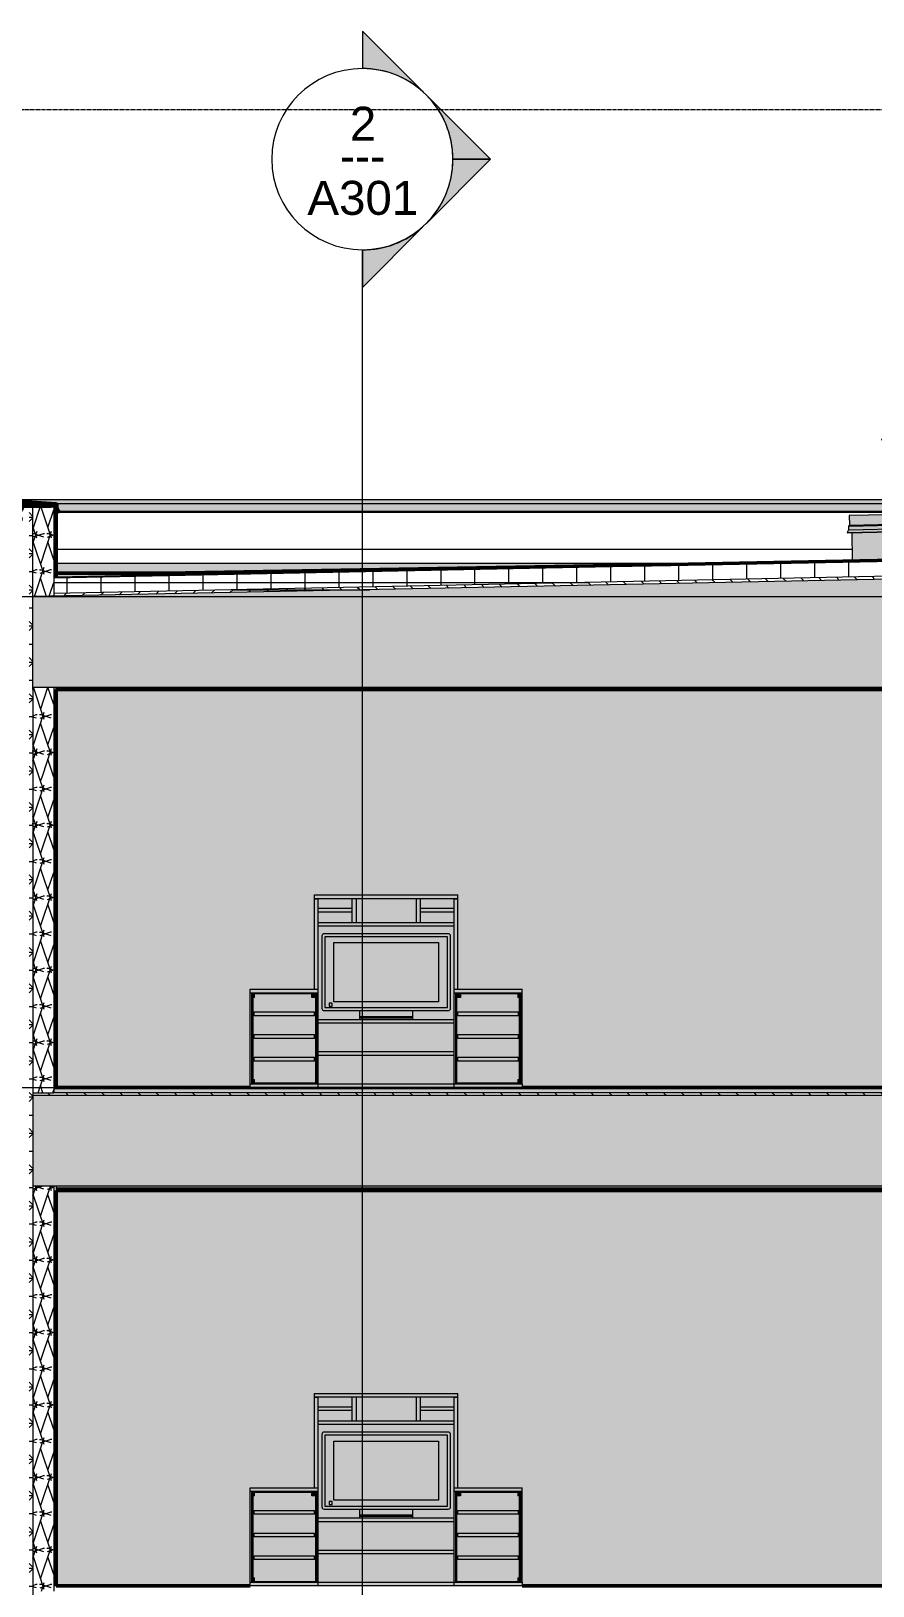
# Model space of a CAD drawing. Header units: inches. Extents: x 1701 to 6939, y -276 to 585.
# Drawn here: x 4886.9 to 5109.8, y 136 to 547.8 of the extents above; entities that cross this region are included whole.
import ezdxf

# ---------------------------------------------------------------- set-up
doc = ezdxf.new("R2010")
doc.units = ezdxf.units.IN
doc.header["$MEASUREMENT"] = 0
doc.linetypes.add('Aligning Line 1_8_', pattern=[0.25, 0.125, -0.125])
doc.linetypes.add('Grid Line 1_2_', pattern=[0.875, 0.5, -0.125, 0.125, -0.125])
for name, color, linetype, lineweight in [('0-2', 7, 'Continuous', 9), ('0-4', 10, 'Continuous', 5), ('A-FLOR-1', 192, 'Continuous', 5), ('A-FLOR-2', 192, 'Continuous', 50), ('A-FLOR-LEVL-1', 51, 'Grid Line 1_2_', 9), ('A-FLOR-MCUT', 51, 'Continuous', 13), ('A-FLOR-PATT-1', 8, 'Continuous', 9), ('A-GENM', 5, 'Continuous', 9), ('A-ROOF', 132, 'Continuous', 13), ('A-ROOF-1', 132, 'Continuous', 5), ('A-ROOF-2', 132, 'Continuous', 50), ('A-ROOF-3', 132, 'Continuous', 9), ('A-ROOF-PATT-1', 132, 'Continuous', 9), ('A-WALL', 113, 'Continuous', 13), ('A-WALL-6', 113, 'Continuous', 9), ('A-WALL-7', 113, 'Continuous', 50), ('A-WALL-PATT-4', 111, 'Continuous', 9), ('G-ANNO-SYMB', 111, 'Aligning Line 1_8_', 9), ('G-ANNO-SYMB-1', 147, 'Aligning Line 1_8_', 9), ('G-ANNO-SYMB-2', 111, 'Continuous', 9), ('I-FURN-1', 9, 'Continuous', 9), ('I-FURN-2', 7, 'Continuous', 9), ('I-FURN-3', 27, 'Continuous', 9), ('I-FURN-4', 253, 'Continuous', 9), ('I-WALL-5', 50, 'Continuous', 13)]:
    doc.layers.add(name, color=color, linetype=linetype, lineweight=lineweight)
doc.styles.add('Arial', font='arial.ttf', dxfattribs={"height": 9})
doc.styles.add('Century Gothic', font='ufonts.com_century-gothic.ttf', dxfattribs={"height": 9})
pattern_1 = [(0, (7056.429, 68.768), (30.72, 7.68), [1.267, -21.773, 1.267, -21.773, -122.88]), (0, (7056.429, 68.768), (30.72, 7.68), [-46.08, 1.267, -44.813, 1.267, -21.773, -53.76]), (0, (7056.429, 68.768), (30.72, 7.68), [-115.2, 1.267, -14.093, 1.267, -37.133]), (120, (7067.949, 72.608), (-22.011075, 22.7643), [1.267, -21.773, 1.267, -21.773, -122.88]), (120, (7067.949, 72.608), (-22.011075, 22.7643), [-46.08, 1.267, -44.813, 1.267, -21.773, -53.76]), (120, (7067.949, 72.608), (-22.011075, 22.7643), [-115.2, 1.267, -14.093, 1.267, -37.133]), (240, (7071.789, 87.968), (-8.708925, -30.4443), [1.267, -21.773, 1.267, -21.773, -122.88]), (240, (7071.789, 87.968), (-8.708925, -30.4443), [-46.08, 1.267, -44.813, 1.267, -21.773, -53.76]), (240, (7071.789, 87.968), (-8.708925, -30.4443), [-115.2, 1.267, -14.093, 1.267, -37.133])]
pattern_2 = [(0, (7056.429, 68.768), (0, 4.798), []), (315, (7056.4288, 68.768), (4.7984266, 0), [6.786, -6.786]), (45, (7056.4288, 68.768), (4.7984266, 0), [6.786, -6.786])]
pattern_3 = [(161.57, (7056.9088, 69.248), (-3.8399538, -1.544e-05), [0, -27.322, 3.034, 0]), (18.43, (7055.9488, 69.248), (-3.8399538, 1.544e-05), [0, -27.322, 3.034, 0]), (108.43, (7056.9088, 69.248), (1.919622, -9.6005246), [9.106, -21.25]), (71.57, (7055.9488, 69.248), (1.919622, 9.6005246), [9.106, -21.25])]

# ---------------------------------------------------------------- blocks, each defined once
blk = doc.blocks.new('Entertainment_Center_14771 - Entertainment_Center_14771-1352616-SECTION _ CENTER LOOKING EAST')
at = {"layer": 'I-FURN-1'}
h = blk.add_hatch(color=256, dxfattribs=at)
h.paths.add_polyline_path([(-3783.41, 137), (-3783.41, 137.12), (-3799.41, 137.12), (-3799.41, 137), (-3798.3, 137)], flags=0)
h.paths.add_polyline_path([(-3770.38, 137), (-3746.41, 137), (-3746.41, 144.5), (-3782.41, 144.5), (-3782.41, 137)], flags=0)
h.paths.add_polyline_path([(-3729.41, 137), (-3729.41, 137.12), (-3745.41, 137.12), (-3745.41, 137), (-3729.56, 137)], flags=0)
h.paths.add_polyline_path([(-3780.32, 145.5), (-3746.41, 145.5), (-3746.41, 153), (-3782.41, 153), (-3782.41, 145.5), (-3780.67, 145.5)], flags=0)
h.paths.add_polyline_path([(-3757.46, 154), (-3746.41, 154), (-3746.41, 178.72), (-3782.41, 178.72), (-3782.41, 154), (-3771.36, 154), (-3771.36, 156.36), (-3781.02, 156.38), (-3781.29, 156.54), (-3781.44, 156.8), (-3781.46, 157.15), (-3781.44, 176.28), (-3781.29, 176.55), (-3781.02, 176.7), (-3780.67, 176.72), (-3747.8, 176.7), (-3747.54, 176.55), (-3747.39, 176.28), (-3747.37, 175.93), (-3747.39, 156.8), (-3747.54, 156.54), (-3747.8, 156.38), (-3748.15, 156.36), (-3757.46, 156.36), (-3757.46, 154.39)], flags=0)
h.paths.add_polyline_path([(-3729.41, 160.87), (-3729.41, 161), (-3745.41, 161), (-3745.41, 160.87), (-3729.56, 160.87)], flags=0)
h.paths.add_polyline_path([(-3783.41, 160.87), (-3783.41, 161), (-3799.41, 161), (-3799.41, 160.87), (-3784.07, 160.87)], flags=0)
h.paths.add_polyline_path([(-3770.38, 179.72), (-3756.41, 179.72), (-3756.41, 186), (-3772.41, 186), (-3772.41, 179.72)], flags=0)
h.paths.add_polyline_path([(-3782.41, 179.72), (-3773.41, 179.72), (-3773.41, 182.47), (-3782.41, 182.47)], flags=0)
h.paths.add_polyline_path([(-3746.41, 179.72), (-3746.41, 182.47), (-3755.41, 182.47), (-3755.41, 179.72), (-3748.15, 179.72)], flags=0)
h.paths.add_polyline_path([(-3781.71, 183.47), (-3773.41, 183.47), (-3773.41, 186), (-3782.41, 186), (-3782.41, 183.47)], flags=0)
h.paths.add_polyline_path([(-3748.15, 183.47), (-3746.41, 183.47), (-3746.41, 186), (-3755.41, 186), (-3755.41, 183.47), (-3750.52, 183.47)], flags=0)
for points in [[(-3770.38, 186), (-3745.41, 186), (-3745.41, 187), (-3783.41, 187), (-3783.41, 186)], [(-3782.41, 162), (-3782.41, 186), (-3783.41, 186), (-3783.41, 162)], [(-3772.41, 179.72), (-3772.41, 186), (-3773.41, 186), (-3773.41, 179.72)], [(-3755.41, 179.72), (-3755.41, 186), (-3756.41, 186), (-3756.41, 179.72)], [(-3745.41, 162), (-3745.41, 186), (-3746.41, 186), (-3746.41, 162)], [(-3782.41, 182.47), (-3773.41, 182.47), (-3773.41, 183.47), (-3782.41, 183.47)], [(-3755.41, 182.47), (-3746.41, 182.47), (-3746.41, 183.47), (-3755.41, 183.47)], [(-3782.41, 178.72), (-3746.41, 178.72), (-3746.41, 179.72), (-3782.41, 179.72)], [(-3799.72, 161), (-3782.41, 161), (-3782.41, 162), (-3800.41, 162), (-3800.41, 161)], [(-3799.85, 137), (-3799.85, 161), (-3799.97, 161), (-3799.97, 137)], [(-3799.75, 159.87), (-3799.26, 159.87), (-3799.26, 160.87), (-3799.75, 160.87), (-3799.75, 160.2)], [(-3783.07, 137.12), (-3783.07, 159.87), (-3784.07, 159.87), (-3784.07, 160.87), (-3799.26, 160.87), (-3799.26, 159.87), (-3799.72, 159.87), (-3799.72, 138.12), (-3799.26, 138.12), (-3799.26, 137.12), (-3798.04, 137.12)], [(-3784.07, 159.87), (-3783.07, 159.87), (-3783.07, 160.87), (-3784.07, 160.87), (-3784.07, 160.2)], [(-3782.85, 137), (-3782.85, 161), (-3782.97, 161), (-3782.97, 137)], [(-3745.41, 161), (-3728.41, 161), (-3728.41, 162), (-3746.41, 162), (-3746.41, 161), (-3745.75, 161)], [(-3745.97, 137), (-3745.85, 137), (-3745.85, 161), (-3745.97, 161), (-3745.97, 144.5)], [(-3745.75, 159.87), (-3744.75, 159.87), (-3744.75, 160.87), (-3745.75, 160.87), (-3745.75, 160.2)], [(-3736.86, 137.12), (-3729.56, 137.12), (-3729.56, 138.12), (-3729.1, 138.12), (-3729.1, 159.87), (-3729.56, 159.87), (-3729.56, 160.87), (-3744.75, 160.87), (-3744.75, 159.87), (-3745.75, 159.87), (-3745.75, 137.12), (-3744.75, 137.12)], [(-3729.07, 159.87), (-3729.1, 160.87), (-3729.56, 160.87), (-3729.56, 159.87), (-3729.1, 159.87)], [(-3728.97, 137), (-3728.85, 137), (-3728.85, 161), (-3728.97, 161), (-3728.97, 137.83)], [(-3770.38, 153), (-3746.41, 153), (-3746.41, 154), (-3782.41, 154), (-3782.41, 153), (-3778.31, 153)], [(-3770.38, 144.5), (-3746.41, 144.5), (-3746.41, 145.5), (-3782.41, 145.5), (-3782.41, 144.5)], [(-3799.41, 136), (-3782.41, 136), (-3782.41, 137), (-3800.41, 137), (-3800.41, 136), (-3799.72, 136)], [(-3799.72, 137.12), (-3799.26, 137.12), (-3799.26, 138.12), (-3799.75, 138.12), (-3799.75, 137.12)], [(-3770.38, 136), (-3746.41, 136), (-3746.41, 137), (-3782.41, 137), (-3782.41, 136)], [(-3728.41, 136), (-3728.41, 137), (-3746.41, 137), (-3746.41, 136), (-3729.1, 136)], [(-3729.14, 137.12), (-3729.07, 137.12), (-3729.1, 138.12), (-3729.56, 138.12), (-3729.56, 137.12)]]:
    blk.add_hatch(color=256, dxfattribs=at).paths.add_polyline_path(points, flags=0)
h = blk.add_hatch(color=256, dxfattribs=at)
h.paths.add_polyline_path([(-3799.76, 137), (-3799.41, 137), (-3799.41, 137.12), (-3799.75, 137.12), (-3799.72, 160.87), (-3799.41, 160.87), (-3799.41, 161), (-3799.85, 161), (-3799.85, 137)], flags=0)
h.paths.add_polyline_path([(-3799.97, 137), (-3799.97, 161), (-3800.41, 161), (-3800.41, 137)], flags=0)
h = blk.add_hatch(color=256, dxfattribs=at)
h.paths.add_polyline_path([(-3782.85, 137), (-3782.41, 137), (-3782.41, 161), (-3782.85, 161), (-3782.85, 137.28)], flags=0)
h.paths.add_polyline_path([(-3783.07, 137), (-3782.97, 137), (-3782.97, 161), (-3783.41, 161), (-3783.41, 160.87), (-3783.07, 160.87), (-3783.07, 137.12), (-3783.41, 137.12), (-3783.41, 137)], flags=0)
h = blk.add_hatch(color=256, dxfattribs=at)
h.paths.add_polyline_path([(-3745.75, 137), (-3745.41, 137), (-3745.41, 137.12), (-3745.75, 137.12), (-3745.75, 160.87), (-3745.41, 160.87), (-3745.41, 161), (-3745.85, 161), (-3745.85, 137)], flags=0)
h.paths.add_polyline_path([(-3745.97, 137), (-3745.97, 161), (-3746.41, 161), (-3746.41, 137)], flags=0)
h = blk.add_hatch(color=256, dxfattribs=at)
h.paths.add_polyline_path([(-3729.41, 137), (-3728.97, 137), (-3728.97, 161), (-3729.41, 161), (-3729.41, 160.87), (-3729.07, 160.87), (-3729.1, 137.12), (-3729.41, 137.12)], flags=0)
h.paths.add_polyline_path([(-3728.85, 137), (-3728.41, 137), (-3728.41, 161), (-3728.85, 161), (-3728.85, 137.64)], flags=0)
at = {"layer": 'I-FURN-2'}
blk.add_hatch(color=256, dxfattribs=at).paths.add_polyline_path([(-3770.38, 158.72), (-3750.52, 158.72), (-3750.52, 174.36), (-3778.31, 174.36), (-3778.31, 158.72)], flags=0)
at = {"layer": 'I-FURN-3'}
h = blk.add_hatch(color=256, dxfattribs=at)
h.paths.add_polyline_path([(-3755.67, 157.15), (-3748.15, 157.15), (-3748.15, 175.93), (-3780.67, 175.93), (-3780.67, 157.15), (-3770.38, 157.15)], flags=0)
h.paths.add_polyline_path([(-3770.38, 158.72), (-3778.31, 158.72), (-3778.31, 174.36), (-3750.52, 174.36), (-3750.52, 158.72), (-3752.34, 158.72)], flags=0)
for points in [[(-3760.67, 154.79), (-3757.46, 154.79), (-3757.46, 156.36), (-3771.36, 156.36), (-3771.36, 154.79), (-3770.38, 154.79)], [(-3761.5, 154.39), (-3757.46, 154.39), (-3757.46, 154.79), (-3771.36, 154.79), (-3771.36, 154.39), (-3770.38, 154.39)], [(-3757.46, 154), (-3757.46, 154.39), (-3771.36, 154.39), (-3771.36, 154), (-3762.34, 154)]]:
    blk.add_hatch(color=256, dxfattribs=at).paths.add_polyline_path(points, flags=0)
at = {"layer": 'I-FURN-4'}
h = blk.add_hatch(color=256, dxfattribs=at)
h.paths.add_polyline_path([(-3770.38, 156.36), (-3747.8, 156.38), (-3747.54, 156.54), (-3747.39, 156.8), (-3747.37, 157.15), (-3747.39, 176.28), (-3747.54, 176.55), (-3747.8, 176.7), (-3748.15, 176.72), (-3781.02, 176.7), (-3781.29, 176.55), (-3781.44, 176.28), (-3781.46, 175.93), (-3781.44, 156.8), (-3781.29, 156.54), (-3781.02, 156.38), (-3780.67, 156.36), (-3771.36, 156.36)], flags=0)
h.paths.add_polyline_path([(-3748.15, 157.15), (-3780.67, 157.15), (-3780.67, 175.93), (-3748.15, 175.93), (-3748.15, 158.72)], flags=0)
at = {"layer": 'I-FURN-2'}
for p, q in [((-3783.41, 187), (-3745.41, 187)), ((-3783.41, 186), (-3783.41, 187)), ((-3745.41, 186), (-3783.41, 186)), ((-3783.41, 186), (-3782.41, 186)), ((-3783.41, 162), (-3783.41, 186)), ((-3782.41, 162), (-3782.41, 186)), ((-3773.41, 179.72), (-3773.41, 186)), ((-3772.41, 186), (-3773.41, 186)), ((-3772.41, 186), (-3772.41, 179.72)), ((-3756.41, 179.72), (-3756.41, 186)), ((-3755.41, 186), (-3756.41, 186)), ((-3755.41, 186), (-3755.41, 179.72)), ((-3746.41, 186), (-3745.41, 186)), ((-3746.41, 162), (-3746.41, 186)), ((-3745.41, 186), (-3745.41, 187)), ((-3745.41, 162), (-3745.41, 186)), ((-3782.41, 183.47), (-3773.41, 183.47)), ((-3773.41, 182.47), (-3782.41, 182.47)), ((-3755.41, 183.47), (-3746.41, 183.47)), ((-3746.41, 182.47), (-3755.41, 182.47)), ((-3782.41, 179.72), (-3746.41, 179.72)), ((-3782.41, 178.72), (-3782.41, 179.72)), ((-3746.41, 178.72), (-3782.41, 178.72)), ((-3773.41, 179.72), (-3772.41, 179.72)), ((-3756.41, 179.72), (-3755.41, 179.72)), ((-3746.41, 178.72), (-3746.41, 179.72)), ((-3781.46, 176.13), (-3781.46, 156.95)), ((-3747.96, 176.72), (-3780.87, 176.72)), ((-3748.15, 175.93), (-3780.67, 175.93)), ((-3780.67, 175.93), (-3780.67, 157.15)), ((-3778.31, 174.36), (-3750.52, 174.36)), ((-3778.31, 158.72), (-3778.31, 174.36)), ((-3750.52, 174.36), (-3750.52, 158.72)), ((-3748.15, 157.15), (-3748.15, 175.93)), ((-3747.37, 156.95), (-3747.37, 176.13)), ((-3800.41, 162), (-3782.41, 162)), ((-3800.41, 161), (-3800.41, 162)), ((-3782.41, 161), (-3800.41, 161)), ((-3800.41, 137), (-3800.41, 161)), ((-3799.97, 161), (-3799.85, 161)), ((-3799.97, 137), (-3799.97, 161)), ((-3799.85, 161), (-3799.85, 137)), ((-3799.75, 160.87), (-3799.26, 160.87)), ((-3799.75, 159.87), (-3799.75, 160.87)), ((-3799.41, 160.87), (-3799.41, 161)), ((-3799.26, 159.87), (-3799.26, 160.87)), ((-3799.26, 160.87), (-3784.07, 160.87)), ((-3784.07, 160.87), (-3783.07, 160.87)), ((-3784.07, 159.87), (-3784.07, 160.87)), ((-3783.41, 160.87), (-3783.41, 161)), ((-3783.07, 160.87), (-3783.07, 159.87)), ((-3782.97, 161), (-3782.85, 161)), ((-3782.97, 137), (-3782.97, 161)), ((-3782.85, 161), (-3782.85, 137)), ((-3782.41, 161), (-3782.41, 162)), ((-3782.41, 137), (-3782.41, 161)), ((-3746.41, 162), (-3728.41, 162)), ((-3746.41, 161), (-3746.41, 162)), ((-3728.41, 161), (-3746.41, 161)), ((-3746.41, 137), (-3746.41, 161)), ((-3745.97, 161), (-3745.85, 161)), ((-3745.97, 137), (-3745.97, 161)), ((-3745.85, 161), (-3745.85, 137)), ((-3745.75, 160.87), (-3744.75, 160.87)), ((-3745.75, 159.87), (-3745.75, 160.87)), ((-3745.41, 160.87), (-3745.41, 161)), ((-3744.75, 160.87), (-3744.75, 159.87)), ((-3744.75, 160.87), (-3729.56, 160.87)), ((-3729.56, 160.87), (-3729.07, 160.87)), ((-3729.56, 160.87), (-3729.56, 159.87)), ((-3729.41, 160.87), (-3729.41, 161)), ((-3729.07, 160.87), (-3729.07, 159.87)), ((-3728.97, 161), (-3728.85, 161)), ((-3728.97, 137), (-3728.97, 161)), ((-3728.85, 161), (-3728.85, 137)), ((-3728.41, 161), (-3728.41, 162)), ((-3728.41, 137), (-3728.41, 161)), ((-3799.26, 159.87), (-3799.75, 159.87)), ((-3799.72, 159.87), (-3799.72, 138.12)), ((-3783.07, 159.87), (-3784.07, 159.87)), ((-3783.07, 137.12), (-3783.07, 159.87)), ((-3780.67, 157.15), (-3748.15, 157.15)), ((-3779.49, 158.33), (-3779.49, 157.54)), ((-3778.7, 158.33), (-3779.49, 158.33)), ((-3779.49, 157.54), (-3778.7, 157.54)), ((-3778.7, 157.54), (-3778.7, 158.33)), ((-3750.52, 158.72), (-3778.31, 158.72)), ((-3744.75, 159.87), (-3745.75, 159.87)), ((-3745.75, 159.87), (-3745.75, 137.12)), ((-3729.07, 159.87), (-3729.56, 159.87)), ((-3729.1, 138.12), (-3729.1, 159.87)), ((-3799.41, 156), (-3783.41, 156)), ((-3799.41, 155), (-3799.41, 156)), ((-3783.41, 155), (-3799.41, 155)), ((-3783.41, 155), (-3783.41, 156)), ((-3782.41, 154), (-3746.41, 154)), ((-3782.41, 153), (-3782.41, 154)), ((-3746.41, 153), (-3782.41, 153)), ((-3780.87, 156.36), (-3747.96, 156.36)), ((-3771.36, 154.79), (-3771.36, 156.36)), ((-3771.36, 154.39), (-3771.36, 154.79)), ((-3771.36, 154.79), (-3757.46, 154.79)), ((-3771.36, 154), (-3771.36, 154.39)), ((-3757.46, 154.39), (-3771.36, 154.39)), ((-3757.46, 156.36), (-3757.46, 154.79)), ((-3757.46, 154.79), (-3757.46, 154.39)), ((-3757.46, 154.39), (-3757.46, 154)), ((-3746.41, 153), (-3746.41, 154)), ((-3745.41, 156), (-3729.41, 156)), ((-3745.41, 155), (-3745.41, 156)), ((-3729.41, 155), (-3745.41, 155)), ((-3729.41, 155), (-3729.41, 156)), ((-3799.41, 150), (-3783.41, 150)), ((-3799.41, 149), (-3799.41, 150)), ((-3783.41, 149), (-3799.41, 149)), ((-3783.41, 149), (-3783.41, 150)), ((-3745.41, 150), (-3729.41, 150)), ((-3745.41, 149), (-3745.41, 150)), ((-3729.41, 149), (-3745.41, 149)), ((-3729.41, 149), (-3729.41, 150)), ((-3782.41, 145.5), (-3746.41, 145.5)), ((-3746.41, 144.5), (-3782.41, 144.5)), ((-3799.41, 144), (-3783.41, 144)), ((-3799.41, 143), (-3799.41, 144)), ((-3783.41, 143), (-3799.41, 143)), ((-3783.41, 143), (-3783.41, 144)), ((-3745.41, 144), (-3729.41, 144)), ((-3745.41, 143), (-3745.41, 144)), ((-3729.41, 143), (-3745.41, 143)), ((-3729.41, 143), (-3729.41, 144)), ((-3800.41, 137), (-3782.41, 137)), ((-3800.41, 136), (-3800.41, 137)), ((-3782.41, 136), (-3800.41, 136)), ((-3799.85, 137), (-3799.97, 137)), ((-3799.75, 138.12), (-3799.26, 138.12)), ((-3799.75, 137.12), (-3799.75, 138.12)), ((-3799.26, 137.12), (-3799.75, 137.12)), ((-3799.41, 137), (-3799.41, 137.12)), ((-3799.26, 137.12), (-3799.26, 138.12)), ((-3783.07, 137.12), (-3799.26, 137.12)), ((-3783.41, 137), (-3783.41, 137.12)), ((-3782.85, 137), (-3782.97, 137)), ((-3782.41, 137), (-3746.41, 137)), ((-3782.41, 136), (-3782.41, 137)), ((-3746.41, 136), (-3782.41, 136)), ((-3746.41, 137), (-3728.41, 137)), ((-3746.41, 136), (-3746.41, 137)), ((-3728.41, 136), (-3746.41, 136)), ((-3745.85, 137), (-3745.97, 137)), ((-3729.56, 137.12), (-3745.75, 137.12)), ((-3745.41, 137), (-3745.41, 137.12)), ((-3729.56, 138.12), (-3729.07, 138.12)), ((-3729.56, 138.12), (-3729.56, 137.12)), ((-3729.07, 137.12), (-3729.56, 137.12)), ((-3729.41, 137), (-3729.41, 137.12)), ((-3729.07, 138.12), (-3729.07, 137.12)), ((-3728.85, 137), (-3728.97, 137)), ((-3728.41, 137), (-3728.41, 136))]:
    blk.add_line(p, q, dxfattribs=at)
for centre, start, end in [((-3780.87, 176.13), 90, 180), ((-3747.96, 176.13), 0, 90), ((-3780.87, 156.95), 180, 270), ((-3747.96, 156.95), 270, 0)]:
    blk.add_arc(centre, 0.591, start, end, dxfattribs=at)
blk = doc.blocks.new('CTR - 1st Phase - Unit Layouts_rvt-2-SECTION _ CENTER LOOKING EAST')
at = {"layer": '0-2'}
for p in [(0, 132), (0, 0)]:
    blk.add_blockref('Entertainment_Center_14771 - Entertainment_Center_14771-1352616-SECTION _ CENTER LOOKING EAST', p, dxfattribs=at)
blk = doc.blocks.new('CTR - 1st Phase - Common Walls_rvt-2-SECTION _ CENTER LOOKING EAST')
at = {"layer": 'I-WALL-5'}
h = blk.add_hatch(color=256, dxfattribs=at)
h.paths.add_polyline_path([(-3851.85, 268), (-3800.41, 268), (-3800.41, 294), (-3783.41, 294), (-3783.41, 319), (-3745.41, 319), (-3745.41, 294), (-3728.41, 294), (-3728.41, 268), (-3610.92, 268), (-3610.92, 302), (-3624.92, 302), (-3624.92, 304), (-3555.92, 304), (-3555.92, 309), (-3525.92, 309), (-3525.92, 304), (-3487.92, 304), (-3487.92, 373.37), (-3851.85, 373.37), (-3851.85, 274.82)], flags=0)
h.paths.add_polyline_path([(-3487.92, 268), (-3487.92, 302), (-3512.92, 302), (-3512.92, 268), (-3502.24, 268)], flags=0)
h.paths.add_polyline_path([(-3603.17, 268), (-3581.17, 268), (-3581.17, 302), (-3605.55, 302), (-3605.55, 268), (-3604.67, 268)], flags=0)
h.paths.add_polyline_path([(-3524.92, 268), (-3524.92, 302), (-3525.92, 302), (-3525.92, 268)], flags=0)
h.paths.add_polyline_path([(-3557.17, 268), (-3555.92, 268), (-3555.92, 302), (-3557.17, 302), (-3557.17, 268.22)], flags=0)
h.paths.add_polyline_path([(-3603.17, 322), (-3615.92, 322), (-3615.92, 358), (-3501.92, 358), (-3501.92, 322), (-3525.92, 322), (-3525.92, 340), (-3526.04, 340), (-3526.04, 323.74), (-3555.92, 323.74), (-3555.92, 322), (-3602.79, 322)], flags=0)
h = blk.add_hatch(color=256, dxfattribs=at)
h.paths.add_polyline_path([(-3851.85, 136), (-3800.41, 136), (-3800.41, 162), (-3783.41, 162), (-3783.41, 187), (-3745.41, 187), (-3745.41, 162), (-3728.41, 162), (-3728.41, 136), (-3610.92, 136), (-3610.92, 170), (-3624.92, 170), (-3624.92, 172), (-3555.92, 172), (-3555.92, 177), (-3525.92, 177), (-3525.92, 172), (-3487.92, 172), (-3487.92, 240.75), (-3851.85, 240.75), (-3851.85, 137.28)], flags=0)
h.paths.add_polyline_path([(-3556.63, 136), (-3555.92, 136), (-3555.92, 170), (-3557.17, 170), (-3557.17, 136)], flags=0)
h.paths.add_polyline_path([(-3512.92, 136), (-3487.92, 136), (-3487.92, 170), (-3512.92, 170), (-3512.92, 140)], flags=0)
h.paths.add_polyline_path([(-3605.55, 136), (-3581.17, 136), (-3581.17, 170), (-3605.55, 170), (-3605.55, 160.2)], flags=0)
h.paths.add_polyline_path([(-3524.92, 136), (-3524.92, 170), (-3525.92, 170), (-3525.92, 136)], flags=0)
h.paths.add_polyline_path([(-3513.92, 190), (-3525.92, 190), (-3525.92, 208), (-3526.04, 208), (-3526.04, 191.74), (-3555.92, 191.74), (-3555.92, 190), (-3615.92, 190), (-3615.92, 226), (-3501.92, 226), (-3501.92, 190), (-3513.17, 190)], flags=0)
at = {"layer": 'A-FLOR-LEVL-1'}
for p, q in [((-4168.71, 398), (-1830.2, 398)), ((-4168.71, 268), (-1830.2, 268))]:
    blk.add_line(p, q, dxfattribs=at)
at = {"layer": 'G-ANNO-SYMB-1'}
for q in [(-4072.05, 526.95), (-4071.96, 526.95)]:
    blk.add_line((-1926.87, 526.95), q, dxfattribs=at)
blk = doc.blocks.new('CTR - 1st Phase -Stairs _ Elevators_rvt-2-SECTION _ CENTER LOOKING EAST')
at = {"layer": 'A-FLOR-LEVL-1'}
for p, q in [((-4168.71, 398), (-1830.2, 398)), ((-4168.71, 268), (-1830.2, 268))]:
    blk.add_line(p, q, dxfattribs=at)
at = {"layer": 'G-ANNO-SYMB-1'}
blk.add_line((-1926.87, 526.95), (-4071.96, 526.95), dxfattribs=at)
blk = doc.blocks.new('Basic Wall _ EXT - FIBER CEMENT - SMALL - ___-2145929-SECTION _ CENTER LOOKING EAST')
at = {"layer": 'A-WALL-6'}
h = blk.add_hatch(color=256, dxfattribs=at)
h.paths.add_polyline_path([(-3665.64, 422.6), (-3615.49, 422.6), (-3616.6, 423.66), (-3867.21, 423.66), (-3851.69, 422.6), (-3669.83, 422.6)], flags=0)
h.paths.add_polyline_path([(-3408.93, 422.6), (-3393.56, 423.66), (-3468.82, 423.66), (-3468.82, 422.6), (-3409.07, 422.6)], flags=0)
h.paths.add_polyline_path([(-3595.82, 422.6), (-3595.82, 423.66), (-3613.35, 423.66), (-3612.24, 422.6), (-3598.6, 422.6)], flags=0)
h = blk.add_hatch(color=256, dxfattribs=at)
h.paths.add_polyline_path([(-3853.4, 422.1), (-3851.71, 422.1), (-3851.71, 422.16), (-3853.48, 422.16), (-3853.48, 422.44), (-3851.79, 422.49), (-3851.92, 422.53), (-3859.53, 423.05), (-3860.35, 423.02), (-3859.29, 422.1), (-3853.48, 422.1)], flags=0)
h.paths.add_polyline_path([(-3851.66, 422.47), (-3851.66, 422.47), (-3851.67, 422.47)], flags=0)
h = blk.add_hatch(color=256, dxfattribs=at)
h.paths.add_polyline_path([(-3851.89, 422.04), (-3851.96, 422.07), (-3851.9, 422.04)], flags=0)
h.paths.add_polyline_path([(-3857.97, 422.04), (-3851.71, 422.08), (-3851.71, 422.1), (-3859.21, 422.06), (-3859.13, 422.04), (-3858.3, 422.04)], flags=0)
for points in [[(-3852.08, 422.23), (-3851.93, 422.27), (-3851.99, 422.37), (-3853.4, 422.37), (-3853.4, 422.23), (-3852.33, 422.23)], [(-3851.84, 422.16), (-3851.71, 422.16), (-3851.71, 422.23), (-3852.33, 422.23), (-3852.33, 422.16), (-3851.92, 422.16)], [(-3851.97, 422.37), (-3851.97, 422.39), (-3851.97, 422.37)], [(-3851.75, 422.27), (-3851.71, 422.27), (-3851.75, 422.47), (-3851.92, 422.47), (-3851.84, 422.27)], [(-3851.62, 421.39), (-3851.63, 421.44), (-3851.71, 421.44), (-3851.74, 421.83), (-3851.77, 421.83), (-3851.74, 421.39), (-3851.62, 421.39)], [(-3851.74, 421.26), (-3851.59, 421.3), (-3851.63, 421.39), (-3851.77, 421.39), (-3851.76, 421.3)], [(-3851.42, 420.51), (-3851.3, 420.55), (-3851.3, 420.59), (-3851.44, 420.63), (-3851.45, 420.64), (-3851.74, 420.62), (-3851.47, 420.51)], [(-3851.35, 420.63), (-3851.25, 420.63), (-3851.65, 421.26), (-3851.71, 421.22), (-3851.42, 420.74)]]:
    blk.add_hatch(color=256, dxfattribs=at).paths.add_polyline_path(points, flags=0)
h = blk.add_hatch(color=256, dxfattribs=at)
h.paths.add_polyline_path([(-3851.71, 421.99), (-3851.71, 422.08), (-3851.89, 422.04), (-3851.77, 422)], flags=0)
h.paths.add_polyline_path([(-3851.74, 421.83), (-3851.71, 421.83), (-3851.74, 421.99), (-3851.84, 422), (-3851.78, 421.89), (-3851.77, 421.83)], flags=0)
h = blk.add_hatch(color=256, dxfattribs=at)
h.paths.add_polyline_path([(-3623.74, 422.35), (-3615.24, 422.36), (-3615.49, 422.6), (-3851.73, 422.56), (-3851.63, 422.41), (-3851.63, 422.35), (-3627.93, 422.35)], flags=0)
h.paths.add_polyline_path([(-3409.15, 422.35), (-3409.02, 422.55), (-3408.99, 422.6), (-3468.82, 422.56), (-3468.82, 422.35), (-3410.06, 422.35)], flags=0)
h.paths.add_polyline_path([(-3611.98, 422.35), (-3595.82, 422.36), (-3595.82, 422.6), (-3612.2, 422.56), (-3611.99, 422.36)], flags=0)
h = blk.add_hatch(color=256, dxfattribs=at)
h.paths.add_polyline_path([(-3682.4, 421.44), (-3614.28, 421.44), (-3615.23, 422.35), (-3851.63, 422.35), (-3851.63, 421.44), (-3686.59, 421.44)], flags=0)
h.paths.add_polyline_path([(-3409.15, 421.44), (-3409.15, 422.35), (-3468.82, 422.35), (-3468.82, 421.44), (-3410.06, 421.44)], flags=0)
h.paths.add_polyline_path([(-3598.6, 421.44), (-3595.82, 421.44), (-3595.82, 422.35), (-3611.98, 422.35), (-3611.03, 421.44), (-3602.79, 421.44)], flags=0)
h = blk.add_hatch(color=256, dxfattribs=at)
h.paths.add_polyline_path([(-3644.69, 421.3), (-3614.18, 421.35), (-3614.28, 421.44), (-3851.63, 421.44), (-3851.59, 421.3), (-3648.88, 421.3)], flags=0)
h.paths.add_polyline_path([(-3409.12, 421.3), (-3409.08, 421.35), (-3409.07, 421.44), (-3468.82, 421.43), (-3468.82, 421.3), (-3409.19, 421.3)], flags=0)
h.paths.add_polyline_path([(-3595.82, 421.3), (-3595.82, 421.44), (-3611.02, 421.43), (-3610.89, 421.3), (-3598.6, 421.3)], flags=0)
h = blk.add_hatch(color=256, dxfattribs=at)
h.paths.add_polyline_path([(-3762, 420.57), (-3613.47, 420.57), (-3613.42, 420.62), (-3614.14, 421.3), (-3851.56, 421.26), (-3851.11, 420.57), (-3766.19, 420.57)], flags=0)
h.paths.add_polyline_path([(-3409.66, 420.57), (-3409.21, 421.3), (-3468.82, 421.3), (-3468.82, 420.57), (-3410.06, 420.57)], flags=0)
h.paths.add_polyline_path([(-3595.82, 420.57), (-3595.82, 421.3), (-3610.89, 421.3), (-3610.24, 420.68), (-3610.35, 420.57), (-3598.6, 420.57)], flags=0)
h.paths.add_polyline_path([(-3409.12, 421.26), (-3409.12, 421.3), (-3409.12, 421.26)], flags=0)
h = blk.add_hatch(color=256, dxfattribs=at)
h.paths.add_polyline_path([(-3851.11, 420.45), (-3613.58, 420.45), (-3613.47, 420.57), (-3851.11, 420.57), (-3851.22, 420.45)], flags=0)
h.paths.add_polyline_path([(-3409.35, 420.45), (-3409.35, 420.49), (-3409.39, 420.47), (-3409.38, 420.45)], flags=0)
h.paths.add_polyline_path([(-3409.47, 420.45), (-3409.66, 420.57), (-3468.82, 420.57), (-3468.82, 420.45), (-3409.55, 420.45)], flags=0)
h.paths.add_polyline_path([(-3595.82, 420.45), (-3595.82, 420.57), (-3610.35, 420.57), (-3610.46, 420.45), (-3598.6, 420.45)], flags=0)
for p, q in [((-3616.6, 423.66), (-3867.29, 423.66)), ((-3853.2, 422.04), (-3858.3, 422.04)), ((-3851.97, 422.37), (-3853.4, 422.37)), ((-3852.33, 422.23), (-3851.71, 422.23)), ((-3851.71, 422.16), (-3852.33, 422.16)), ((-3851.71, 422.08), (-3852.02, 422.08)), ((-3851.71, 422.24), (-3851.93, 422.24)), ((-3851.75, 422.47), (-3851.92, 422.47)), ((-3615.49, 422.6), (-3851.85, 422.6)), ((-3851.7, 422.27), (-3851.85, 422.27)), ((-3851.44, 420.64), (-3851.78, 420.64)), ((-3851.44, 420.42), (-3613.62, 420.42)), ((-3851.23, 420.59), (-3851.42, 420.59)), ((-3851.24, 420.63), (-3851.35, 420.63)), ((-3613.47, 420.57), (-3851.11, 420.57))]:
    blk.add_line(p, q, dxfattribs=at)
at = {"layer": 'A-WALL-6', "flags": 128}
for points in [[(-3851.77, 421.83), (-3851.78, 421.89), (-3851.81, 421.95), (-3851.85, 422.01), (-3851.9, 422.05), (-3851.96, 422.07), (-3852.02, 422.08)], [(-3851.63, 422.35), (-3851.63, 422.41), (-3851.66, 422.47), (-3851.69, 422.52), (-3851.73, 422.56), (-3851.79, 422.59), (-3851.85, 422.6)], [(-3851.85, 421.33), (-3851.83, 421.28), (-3851.8, 421.22)], [(-3851.74, 421.26), (-3851.76, 421.3), (-3851.77, 421.35), (-3851.77, 421.39)], [(-3851.71, 421.44), (-3851.7, 421.38), (-3851.68, 421.32), (-3851.65, 421.26)], [(-3851.59, 421.3), (-3851.61, 421.35), (-3851.62, 421.39), (-3851.63, 421.44)], [(-3851.55, 420.44), (-3851.49, 420.42), (-3851.44, 420.42)], [(-3851.39, 420.5), (-3851.43, 420.49), (-3851.44, 420.49)], [(-3851.42, 420.42), (-3851.36, 420.43), (-3851.3, 420.45)]]:
    blk.add_lwpolyline(points, dxfattribs=at)
blk = doc.blocks.new('Basic Wall _ EXT - FIBER CEMENT - SMALL - ___-2145935-SECTION _ CENTER LOOKING EAST')
at = {"layer": 'A-WALL-6'}
h = blk.add_hatch(color=256, dxfattribs=at)
h.paths.add_polyline_path([(-3860.76, 418.54), (-3860.73, 418.58), (-3860.74, 418.62), (-3867.21, 418.62), (-3867.21, 423.58), (-3851.79, 422.49), (-3851.75, 422.47), (-3851.71, 422.23), (-3851.71, 421.44), (-3851.63, 421.44), (-3851.67, 422.47), (-3851.75, 422.55), (-3851.85, 422.6), (-3867.29, 423.66), (-3867.29, 418.54), (-3862.56, 418.54)], flags=0)
h.paths.add_polyline_path([(-3851.42, 420.42), (-3851.19, 420.53), (-3851.13, 420.59), (-3851.62, 421.28), (-3851.65, 421.26), (-3851.23, 420.59), (-3851.42, 420.43)], flags=0)
h.paths.add_polyline_path([(-3851.42, 420.42), (-3851.59, 420.55), (-3851.78, 420.64), (-3851.78, 420.56), (-3851.43, 420.42)], flags=0)
h.paths.add_polyline_path([(-3851.42, 420.59), (-3851.36, 420.64), (-3851.77, 421.24), (-3851.78, 421.19), (-3851.42, 420.6)], flags=0)
h.paths.add_polyline_path([(-3861.19, 420.79), (-3860.78, 421.45), (-3860.84, 421.5), (-3861.25, 420.84)], flags=0)
h.paths.add_polyline_path([(-3851.85, 421.39), (-3851.77, 421.39), (-3851.81, 421.91), (-3851.9, 422.03), (-3852.02, 422.08), (-3853.2, 422.04), (-3853.2, 422), (-3851.85, 421.96), (-3851.85, 421.81)], flags=0)
h.paths.add_polyline_path([(-3860.73, 421.63), (-3860.73, 421.63), (-3860.7, 422.9), (-3860.61, 423.01), (-3860.39, 422.95), (-3859.32, 422.07), (-3859.29, 422.1), (-3860.45, 423.06), (-3860.68, 423.06), (-3860.81, 422.86), (-3860.78, 421.63), (-3860.75, 421.63)], flags=0)
h.paths.add_polyline_path([(-3859.23, 422), (-3859.24, 422.05), (-3859.28, 422.01), (-3859.24, 422)], flags=0)
h.paths.add_polyline_path([(-3853.4, 422.16), (-3852.33, 422.16), (-3852.33, 422.23), (-3853.4, 422.23), (-3853.4, 422.37), (-3851.97, 422.37), (-3851.92, 422.25), (-3851.85, 422.27), (-3851.92, 422.47), (-3853.48, 422.44), (-3853.48, 422.16)], flags=0)
for p, q in [((-3860.73, 421.63), (-3860.73, 422)), ((-3853.2, 422), (-3852.47, 422)), ((-3852.47, 422), (-3852.02, 422)), ((-3851.85, 421.83), (-3851.85, 421.39)), ((-3860.73, 418.54), (-3860.73, 418.62))]:
    blk.add_line(p, q, dxfattribs=at)
at = {"layer": 'A-WALL-7'}
for p, q in [((-3851.85, 422.6), (-3867.29, 423.66)), ((-3867.29, 423.66), (-3867.29, 418.54)), ((-3867.21, 418.62), (-3867.21, 423.58)), ((-3867.21, 423.58), (-3851.85, 422.52)), ((-3860.84, 421.5), (-3861.25, 420.84)), ((-3861.25, 420.84), (-3861.19, 420.79)), ((-3861.19, 420.79), (-3860.78, 421.45)), ((-3860.81, 422.86), (-3860.81, 421.63)), ((-3860.73, 422), (-3860.73, 422.86)), ((-3860.44, 422.99), (-3859.34, 422.04)), ((-3859.29, 422.1), (-3860.39, 423.05)), ((-3858.3, 422.04), (-3859.13, 422.04)), ((-3859.13, 421.96), (-3858.3, 421.96)), ((-3858.3, 421.96), (-3858.3, 422.04)), ((-3851.92, 422.47), (-3853.48, 422.44)), ((-3853.48, 422.44), (-3853.48, 422.16)), ((-3853.48, 422.16), (-3852.33, 422.16)), ((-3853.4, 422.37), (-3851.97, 422.39)), ((-3853.4, 422.23), (-3853.4, 422.37)), ((-3852.33, 422.23), (-3853.4, 422.23)), ((-3852.02, 422.08), (-3853.2, 422.08)), ((-3853.2, 422.08), (-3853.2, 422)), ((-3852.33, 422.16), (-3852.33, 422.23)), ((-3851.97, 422.39), (-3851.93, 422.24)), ((-3851.93, 422.24), (-3851.85, 422.27)), ((-3851.85, 422.27), (-3851.92, 422.47)), ((-3851.78, 420.64), (-3851.82, 420.57)), ((-3851.82, 420.57), (-3851.55, 420.44)), ((-3851.8, 421.22), (-3851.42, 420.59)), ((-3851.51, 420.51), (-3851.78, 420.64)), ((-3851.77, 421.39), (-3851.77, 421.83)), ((-3851.35, 420.63), (-3851.74, 421.26)), ((-3851.71, 422.35), (-3851.71, 421.44)), ((-3851.65, 421.26), (-3851.22, 420.6)), ((-3851.63, 421.44), (-3851.63, 422.35)), ((-3851.11, 420.57), (-3851.59, 421.3)), ((-3851.42, 420.59), (-3851.35, 420.63)), ((-3851.22, 420.6), (-3851.35, 420.52)), ((-3851.3, 420.45), (-3851.11, 420.57)), ((-3867.29, 418.54), (-3860.73, 418.54)), ((-3860.73, 418.62), (-3867.21, 418.62))]:
    blk.add_line(p, q, dxfattribs=at)
for centre, radius, start, end in [((-3861.06, 421.63), 0.25, 328.2381, 0), ((-3860.56, 422.86), 0.25, 49.2771, 180), ((-3861.06, 421.63), 0.329, 328.2381, 0), ((-3860.56, 422.86), 0.171, 49.2771, 180), ((-3859.13, 422.29), 0.329, 229.2771, 270), ((-3859.13, 422.29), 0.25, 229.2771, 270), ((-3852.02, 421.83), 0.25, 0, 90), ((-3852.02, 421.83), 0.171, 0, 90), ((-3851.88, 422.35), 0.25, 0, 83.0705), ((-3851.88, 422.35), 0.171, 0, 82.4457), ((-3851.52, 421.39), 0.329, 180, 211.4324), ((-3851.52, 421.39), 0.25, 180, 211.4324), ((-3851.38, 421.44), 0.329, 180, 212.826), ((-3851.38, 421.44), 0.25, 180, 212.826), ((-3851.44, 420.67), 0.25, 244.1745, 302.0105), ((-3851.44, 420.67), 0.171, 244.1745, 302.0105)]:
    blk.add_arc(centre, radius, start, end, dxfattribs=at)
blk = doc.blocks.new('Hatch-Precision_Ladders-Roof_Hatch - 2_0_x2_0_-2210683-SECTION _ CENTER LOOKING EAST')
at = {"layer": 'A-GENM'}
for points in [[(-3612.84, 417.98), (-3610.24, 420.68), (-3631.71, 441.28), (-3633.26, 439.66), (-3613.42, 420.62), (-3614.26, 419.74), (-3614.22, 419.3), (-3612.97, 418.1)], [(-3642.28, 414.98), (-3613.57, 415.57), (-3613.93, 416.27), (-3641.97, 415.65)], [(-3641.97, 416.67), (-3613.95, 417.24), (-3614.22, 417.5), (-3641.71, 416.94), (-3641.87, 416.77)], [(-3641.95, 415.69), (-3613.93, 416.27), (-3613.95, 417.24), (-3641.97, 416.67), (-3641.96, 416.27)], [(-3641.71, 416.94), (-3614.22, 417.5), (-3614.27, 420.02), (-3641.76, 419.45), (-3641.72, 417.24)], [(-3640.86, 407.56), (-3614.68, 408.1), (-3614.83, 415.51), (-3641.02, 414.94), (-3640.88, 408.16)], [(-3643.77, 407.41), (-3611.77, 408.07), (-3611.78, 408.16), (-3643.77, 407.5)]]:
    blk.add_hatch(color=256, dxfattribs=at).paths.add_polyline_path(points, flags=0)
for p, q in [((-3633.26, 439.66), (-3631.71, 441.28)), ((-3631.71, 441.28), (-3610.24, 420.68)), ((-3613.42, 420.62), (-3633.26, 439.66)), ((-3613.42, 420.62), (-3614.46, 419.53)), ((-3612.84, 417.98), (-3610.24, 420.68)), ((-3641.97, 416.67), (-3613.95, 417.24)), ((-3641.71, 416.94), (-3641.97, 416.67)), ((-3641.97, 416.67), (-3641.95, 415.69)), ((-3641.95, 415.69), (-3613.93, 416.27)), ((-3614.27, 420.02), (-3641.76, 419.45)), ((-3641.76, 419.45), (-3641.71, 416.94)), ((-3641.71, 416.94), (-3614.22, 417.5)), ((-3614.46, 419.53), (-3612.84, 417.98)), ((-3614.27, 420.02), (-3614.22, 417.5)), ((-3614.22, 417.5), (-3613.95, 417.24)), ((-3613.95, 417.24), (-3613.93, 416.27)), ((-3613.93, 416.27), (-3613.57, 415.57)), ((-3641.95, 415.69), (-3642.28, 414.98)), ((-3642.28, 414.98), (-3613.57, 415.57)), ((-3642.28, 414.98), (-3642.19, 414.94)), ((-3642.19, 414.94), (-3613.66, 415.53)), ((-3640.86, 407.56), (-3641.02, 414.97)), ((-3614.68, 408.1), (-3614.83, 415.51)), ((-3613.57, 415.57), (-3613.66, 415.53)), ((-3643.77, 407.5), (-3611.78, 408.16)), ((-3611.77, 408.07), (-3611.78, 408.16)), ((-3643.77, 407.5), (-3643.77, 407.41))]:
    blk.add_line(p, q, dxfattribs=at)
blk = doc.blocks.new('Section - Section Head - Filled-22785-SECTION _ CENTER LOOKING EAST')
at = {"layer": 'G-ANNO-SYMB-2'}
h = blk.add_hatch(color=256, dxfattribs=at)
edge = h.paths.add_edge_path(flags=0)
edge.add_line((-2563.93, -189.24), (-2547.82, -173.14))
edge.add_line((-2547.82, -173.14), (-2547.82, -183.05))
edge.add_arc((-2547.82, -207.08), 24.03, 90, 132.0784)
h = blk.add_hatch(color=256, dxfattribs=at)
edge = h.paths.add_edge_path(flags=0)
edge.add_arc((-2547.82, -207.08), 24, 135, 180)
edge.add_line((-2571.82, -207.08), (-2581.76, -207.08))
edge.add_line((-2581.76, -207.08), (-2564.79, -190.11))
h = blk.add_hatch(color=256, dxfattribs=at)
edge = h.paths.add_edge_path(flags=0)
edge.add_line((-2564.79, -224.05), (-2581.76, -207.08))
edge.add_line((-2581.76, -207.08), (-2571.82, -207.08))
edge.add_arc((-2547.82, -207.08), 24, 180, 225)
h = blk.add_hatch(color=256, dxfattribs=at)
edge = h.paths.add_edge_path(flags=0)
edge.add_arc((-2547.82, -207.08), 24.03, 227.9216, 270)
edge.add_line((-2547.82, -231.11), (-2547.82, -241.02))
edge.add_line((-2547.82, -241.02), (-2563.93, -224.92))
for p, q in [((-2547.82, -173.14), (-2563.93, -189.24)), ((-2547.82, -183.05), (-2547.82, -173.14)), ((-2564.79, -190.11), (-2581.76, -207.08)), ((-2571.82, -207.08), (-2581.76, -207.08)), ((-2581.76, -207.08), (-2564.79, -224.05)), ((-2581.76, -207.08), (-2571.82, -207.08)), ((-2563.93, -224.92), (-2547.82, -241.02)), ((-2547.82, -241.02), (-2547.82, -231.11))]:
    blk.add_line(p, q, dxfattribs=at)
for centre, radius, start, end in [((-2547.82, -207.11), 24, 90, 270), ((-2547.82, -207.08), 24.03, 90, 132.0784), ((-2547.82, -207.11), 24, 270, 90), ((-2547.82, -207.08), 24, 135, 180), ((-2547.82, -207.08), 24, 180, 225), ((-2547.82, -207.08), 24.03, 227.9216, 270)]:
    blk.add_arc(centre, radius, start, end, dxfattribs=at)

msp = doc.modelspace()

# ---------------------------------------------------------------- hatches: boundary and pattern name
at = {"layer": 'A-FLOR-1'}
for points in [[(5142.53, 267.62), (5264.15, 267.62), (5264.15, 267.87), (4892.85, 267.87), (4892.85, 267.62), (5139.78, 267.62)], [(5243.09, 241.37), (5258.65, 241.37), (5258.65, 241.87), (4893.48, 241.87), (4893.48, 241.37), (5242.65, 241.37)]]:
    msp.add_hatch(color=256, dxfattribs=at).paths.add_polyline_path(points, flags=0)
at = {"layer": 'A-FLOR-PATT-1'}
h = msp.add_hatch(dxfattribs=at)
h.set_pattern_fill('FP_41', color=256, style=0, pattern_type=2)
h.set_pattern_definition(pattern_2)
h.paths.add_polyline_path([(5257.4, 265.87), (5264.15, 265.87), (5264.15, 266.62), (4887.35, 266.62), (4887.35, 265.87), (5243.09, 265.87)], flags=0)
h = msp.add_hatch(dxfattribs=at)
h.set_pattern_fill('FP_42', color=256, style=0, pattern_type=2)
h.set_pattern_definition(pattern_3)
h.paths.add_polyline_path([(4887.35, 241.87), (5264.15, 241.87), (5264.15, 265.87), (4887.35, 265.87), (4887.35, 246.17)], flags=0)
h = msp.add_hatch(dxfattribs=at)
h.set_pattern_fill('FP_40', color=256, style=0, pattern_type=2)
h.set_pattern_definition([(0, (7056.4288, 68.768), (15.36, 3.84), [1.267, -10.253, 1.267, -10.253, -61.44]), (0, (7056.4288, 68.768), (15.36, 3.84), [-23.04, 1.267, -21.773, 1.267, -10.253, -26.88]), (0, (7056.4288, 68.768), (15.36, 3.84), [-57.6, 1.267, -6.413, 1.267, -17.933]), (120, (7062.1888, 70.688), (-11.0055376, 11.38215), [1.267, -10.253, 1.267, -10.253, -61.44]), (120, (7062.1888, 70.688), (-11.0055376, 11.38215), [-23.04, 1.267, -21.773, 1.267, -10.253, -26.88]), (120, (7062.1888, 70.688), (-11.0055376, 11.38215), [-57.6, 1.267, -6.413, 1.267, -17.933]), (240, (7064.1088, 78.368), (-4.3544624, -15.22215), [1.267, -10.253, 1.267, -10.253, -61.44]), (240, (7064.1088, 78.368), (-4.3544624, -15.22215), [-23.04, 1.267, -21.773, 1.267, -10.253, -26.88]), (240, (7064.1088, 78.368), (-4.3544624, -15.22215), [-57.6, 1.267, -6.413, 1.267, -17.933])])
h.paths.add_polyline_path([(5008.46, 266.62), (5264.15, 266.62), (5264.15, 267.62), (4892.85, 267.62), (4892.85, 266.62), (4999.91, 266.62)], flags=0)
h = msp.add_hatch(dxfattribs=at)
h.set_pattern_fill('FP_39', color=256, style=0, pattern_type=2)
h.set_pattern_definition(pattern_1)
h.paths.add_polyline_path([(5172.15, 240.75), (5258.65, 240.75), (5258.65, 241.37), (4893.48, 241.37), (4893.48, 240.75), (5170.65, 240.75)], flags=0)
at = {"layer": 'A-ROOF'}
for points in [[(4893.48, 402.88), (5264.15, 410.5), (5264.15, 410.75), (4893.48, 403.13)], [(4893.48, 403.13), (5056.29, 406.48), (4922.64, 404.25), (4893.48, 404.25), (4893.48, 403.32)]]:
    msp.add_hatch(color=256, dxfattribs=at).paths.add_polyline_path(points, flags=0)
at = {"layer": 'A-ROOF-1'}
msp.add_hatch(color=256, dxfattribs=at).paths.add_polyline_path([(4893.48, 404.25), (4922.64, 404.25), (5057.58, 406.5), (5070.21, 406.76), (4893.48, 406.76), (4893.48, 406.48)], flags=0)
at = {"layer": 'A-ROOF-PATT-1'}
h = msp.add_hatch(dxfattribs=at)
h.set_pattern_fill('FP_58', color=256, style=0, pattern_type=2)
h.set_pattern_definition([(0, (7056.429, 68.768), (0, 9), []), (90, (7056.429, 68.768), (-9, 6e-16), [])])
h.paths.add_polyline_path([(4892.85, 398.86), (5264.15, 406.5), (5264.15, 410.5), (4892.85, 402.86), (4892.85, 400.91)], flags=0)
h = msp.add_hatch(dxfattribs=at)
h.set_pattern_fill('FP_42', color=256, style=0, pattern_type=2)
h.set_pattern_definition(pattern_3)
h.paths.add_polyline_path([(4887.35, 374), (5264.15, 374), (5264.15, 405.75), (4887.35, 398), (4887.35, 389.44)], flags=0)
h = msp.add_hatch(dxfattribs=at)
h.set_pattern_fill('FP_41', color=256, style=0, pattern_type=2)
h.set_pattern_definition(pattern_2)
h.paths.add_polyline_path([(4892.85, 398.11), (5264.15, 405.75), (5264.15, 406.5), (4892.85, 398.86)], flags=0)
h = msp.add_hatch(dxfattribs=at)
h.set_pattern_fill('FP_39', color=256, style=0, pattern_type=2)
h.set_pattern_definition(pattern_1)
h.paths.add_polyline_path([(5257.4, 373.37), (5258.65, 373.37), (5258.65, 373.87), (5264.15, 373.87), (5264.15, 374), (4893.48, 374), (4893.48, 373.37), (5243.09, 373.37)], flags=0)
at = {"layer": 'A-WALL-PATT-4'}
h = msp.add_hatch(dxfattribs=at)
h.set_pattern_fill('FP_41', color=256, style=0, pattern_type=2)
h.set_pattern_definition(pattern_2)
h.paths.add_polyline_path([(4887.35, 350.5), (4887.35, 422), (4886.35, 422), (4886.35, 350.5), (4886.96, 350.5)], flags=0)
h = msp.add_hatch(dxfattribs=at)
h.set_pattern_fill('FP_42', color=256, style=0, pattern_type=2)
h.set_pattern_definition(pattern_3)
h.paths.add_polyline_path([(4892.85, 350.5), (4892.83, 374), (4887.35, 374), (4887.35, 350.5), (4891.15, 350.5)], flags=0)
h.paths.add_polyline_path([(4887.35, 398), (4892.85, 398.11), (4892.85, 422), (4887.35, 422), (4887.35, 398.11)], flags=0)
h = msp.add_hatch(dxfattribs=at)
h.set_pattern_fill('FP_39', color=256, style=0, pattern_type=2)
h.set_pattern_definition(pattern_1)
h.paths.add_polyline_path([(4892.85, 350.5), (4893.48, 350.5), (4893.48, 374), (4892.85, 374), (4892.85, 366.52)], flags=0)
h.paths.add_polyline_path([(4892.85, 402.86), (4893.48, 402.88), (4893.48, 422), (4892.85, 421.96), (4892.85, 402.87)], flags=0)
h = msp.add_hatch(dxfattribs=at)
h.set_pattern_fill('FP_41', color=256, style=0, pattern_type=2)
h.set_pattern_definition(pattern_2)
h.paths.add_polyline_path([(4886.35, 109.87), (4887.35, 109.87), (4887.35, 350.5), (4886.35, 350.5), (4886.35, 112.25)], flags=0)
h = msp.add_hatch(dxfattribs=at)
h.set_pattern_fill('FP_42', color=256, style=0, pattern_type=2)
h.set_pattern_definition(pattern_3)
h.paths.add_polyline_path([(4887.35, 134.62), (4892.85, 134.62), (4892.85, 241.87), (4887.35, 241.87), (4887.35, 136)], flags=0)
h.paths.add_polyline_path([(4891.15, 266.62), (4892.85, 266.62), (4892.85, 350.5), (4887.35, 350.5), (4887.37, 266.62)], flags=0)

# ---------------------------------------------------------------- linework, layer by layer
at = {"layer": 'A-FLOR-2'}
for p, q in [((4944.91, 268), (4893.48, 268)), ((5189.4, 268), (5016.91, 268)), ((4893.48, 240.75), (5264.15, 240.75)), ((4944.91, 136), (4893.48, 136)), ((5189.4, 136), (5016.91, 136))]:
    msp.add_line(p, q, dxfattribs=at)
at = {"layer": 'A-FLOR-LEVL-1'}
for p, q in [((4577.36, 398), (6914.38, 398)), ((4577.36, 268), (6914.38, 268))]:
    msp.add_line(p, q, dxfattribs=at)
at = {"layer": 'A-FLOR-MCUT'}
for p, q in [((4893.48, 268), (4892.85, 268)), ((5264.15, 267.87), (4892.85, 267.87)), ((5264.15, 265.87), (4887.35, 265.87)), ((5264.15, 267.62), (4892.85, 267.62)), ((5264.15, 266.62), (4892.85, 266.62)), ((4893.48, 241.87), (4893.48, 240.75)), ((5264.15, 241.87), (4893.48, 241.87)), ((5264.15, 241.37), (4893.48, 241.37)), ((4893.48, 136), (4892.85, 136))]:
    msp.add_line(p, q, dxfattribs=at)
at = {"layer": 'A-ROOF'}
for p, q in [((5264.15, 410.5), (4892.85, 402.86)), ((5264.15, 405.75), (4887.35, 398)), ((5264.15, 406.5), (4892.85, 398.86)), ((5070.21, 406.76), (4893.48, 406.76)), ((4892.85, 402.86), (4892.85, 398.11)), ((4887.35, 374), (5264.15, 374))]:
    msp.add_line(p, q, dxfattribs=at)
at = {"layer": 'A-ROOF-2'}
for p, q in [((5264.15, 410.75), (5056.29, 406.48)), ((4893.48, 404.25), (4893.48, 403.13)), ((4922.64, 404.25), (4893.48, 404.25)), ((5056.29, 406.48), (4922.64, 404.25)), ((4893.48, 373.37), (5264.15, 373.37))]:
    msp.add_line(p, q, dxfattribs=at)
at = {"layer": 'A-ROOF-3'}
for p, q in [((4893.48, 410.58), (5104.4, 410.58)), ((5056.29, 406.48), (4893.48, 403.13))]:
    msp.add_line(p, q, dxfattribs=at)
at = {"layer": 'A-WALL'}
for p, q in [((4887.35, 373.37), (4887.35, 422)), ((4892.85, 422), (4892.85, 402.86)), ((4893.48, 402.88), (4893.48, 403.13)), ((4887.35, 373.37), (4887.35, 109.87)), ((4892.85, 374), (4892.85, 266.62)), ((4893.48, 373.37), (4893.48, 374)), ((4887.35, 266.62), (4892.85, 266.62)), ((4893.48, 241.87), (4887.35, 241.87)), ((4892.85, 241.87), (4892.85, 134.62))]:
    msp.add_line(p, q, dxfattribs=at)
at = {"layer": 'A-WALL-6'}
for p, q in [((4893.3, 422), (4892.13, 422)), ((4893.48, 421.39), (4893.48, 421.83))]:
    msp.add_line(p, q, dxfattribs=at)
at = {"layer": 'A-WALL-7'}
for p, q in [((4892.13, 422), (4884.6, 422)), ((4893.48, 422), (4893.3, 422)), ((4893.48, 421.83), (4893.48, 422)), ((4893.48, 404.25), (4893.48, 421.39)), ((4893.48, 268), (4893.48, 373.37)), ((4893.48, 136), (4893.48, 240.75))]:
    msp.add_line(p, q, dxfattribs=at)
at = {"layer": 'G-ANNO-SYMB'}
msp.add_line((6818.45, 526.95), (4673.28, 526.95), dxfattribs=at)
at = {"layer": 'G-ANNO-SYMB-2'}
msp.add_line((4974.6, -157.31), (4974.6, 489.85), dxfattribs=at)

# ---------------------------------------------------------------- block references
at = {"layer": '0-4'}
for name in ['CTR - 1st Phase - Common Walls_rvt-2-SECTION _ CENTER LOOKING EAST', 'CTR - 1st Phase -Stairs _ Elevators_rvt-2-SECTION _ CENTER LOOKING EAST', 'CTR - 1st Phase - Unit Layouts_rvt-2-SECTION _ CENTER LOOKING EAST']:
    msp.add_blockref(name, (8745.33, 0), dxfattribs=at)
at = {"layer": 'A-GENM'}
msp.add_blockref('Hatch-Precision_Ladders-Roof_Hatch - 2_0_x2_0_-2210683-SECTION _ CENTER LOOKING EAST', (8745.33, 0), dxfattribs=at)
at = {"layer": 'A-WALL-6'}
for name in ['Basic Wall _ EXT - FIBER CEMENT - SMALL - ___-2145929-SECTION _ CENTER LOOKING EAST', 'Basic Wall _ EXT - FIBER CEMENT - SMALL - ___-2145935-SECTION _ CENTER LOOKING EAST']:
    msp.add_blockref(name, (8745.33, 0), dxfattribs=at)
at = {"layer": 'G-ANNO-SYMB-2', "rotation": 180}
msp.add_blockref('Section - Section Head - Filled-22785-SECTION _ CENTER LOOKING EAST', (2426.78, 306.76), dxfattribs=at)

# ---------------------------------------------------------------- texts
at = {"layer": 'G-ANNO-SYMB-2', "char_height": 9, "attachment_point": 1}
for s, insert, width, style in [('2', (4971.28, 527.75), 8.484, 'Arial'), ('---', (4968.63, 519.25), 15.453, 'Century Gothic'), ('A301', (4960.04, 508.12), 35.754, 'Arial')]:
    msp.add_mtext(s, dxfattribs=dict(at, insert=insert, width=width, style=style))

doc.saveas('drawing.dxf')
